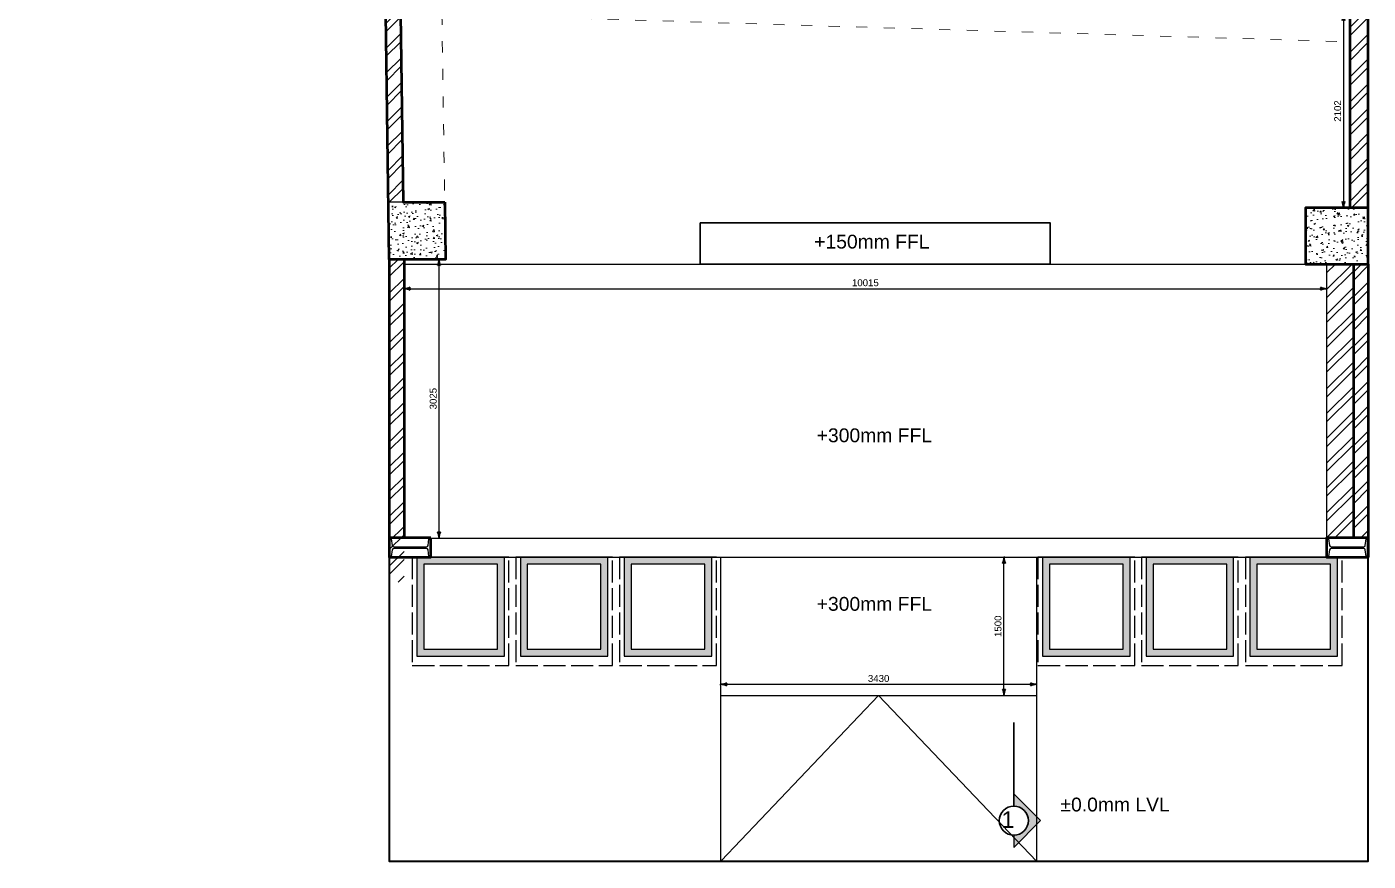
# Model space of a CAD drawing. Header units: millimetres. Extents: x 68727 to 319899, y -4876 to 265722.
# Drawn here: x 302938 to 317499, y 90827 to 99885 of the extents above; entities that cross this region are included whole.
import ezdxf

# ---------------------------------------------------------------- set-up
doc = ezdxf.new("R2010")
doc.units = ezdxf.units.MM
for name, pattern in [('ACAD_ISO02W100', [15, 12, -3]), ('ACAD_ISO03W100', [30, 12, -18]), ('DASHED2', [0.375, 0.25, -0.125]), ('HIDDEN', [9.525, 6.35, -3.175])]:
    doc.linetypes.add(name, pattern=pattern)
for name, color, linetype, lineweight in [('A-FURN', 6, 'Continuous', 35), ('HACH', 252, 'Continuous', 13), ('HAT', 9, 'Continuous', 13), ('LS_DR_Plan Beam', 9, 'HIDDEN', 0), ('LS_DR_Wall', 7, 'Continuous', 35), ('SECTIONS', 10, 'Continuous', 25), ('wall', 5, 'Continuous', 30), ('Walls', 2, 'Continuous', 30)]:
    doc.layers.add(name, color=color, linetype=linetype, lineweight=lineweight)
for name, color, linetype in [('beam', 1, 'DASHED2'), ('COL', 4, 'Continuous'), ('Dimensions', 172, 'Continuous'), ('POLY', 6, 'Continuous'), ('TEXT', 2, 'Continuous')]:
    doc.layers.add(name, color=color, linetype=linetype)
doc.styles.add('2010 G', font='times.ttf')
doc.styles.get("Standard").update_dxf_attribs({"font": 'arial.ttf'})
doc.dimstyles.new('SC-25', dxfattribs={"dimtxt": 75, "dimasz": 0.4, "dimexe": 1, "dimexo": 100, "dimgap": 25, "dimtad": 1, "dimdec": 0, "dimzin": 0, "dimdsep": 46, "dimtxsty": 'Standard', "dimblk1": 'A1', "dimblk2": 'A1', "dimsah": 1, "dimcen": 0.09, "dimdle": 3, "dimclrd": 1, "dimclre": 1, "dimclrt": 1, "dimadec": 0, "dimazin": 0, "dimtfac": 1, "dimtdec": 0, "dimtofl": 0, "dimtmove": 0, "dimatfit": 2, "dimldrblk": 'A1', "dimfxl": 10, "dimfxlon": 1, "dimtolj": 1, "dimtzin": 0, "dimarcsym": 0})
pattern_1 = [(50, (-526060.14, -97174.19), (182.18467, -15.939086), [19.05, -209.55]), (355, (-526060.14, -97174.19), (-35.24342, 191.056845), [15.24, -167.640584]), (100.451445, (-526044.96, -97175.52), (146.941247, 175.117752), [16.19001, -178.090245]), (46.1842, (-526060.14, -97123.4), (271.07904, -42.04233), [28.575, -314.325]), (96.635558, (-526037.55, -97126.9), (237.404134, 247.426125), [24.28502, -267.13561]), (351.18415, (-526060.14, -97123.4), (237.40413, 247.426125), [22.85997, -251.45973]), (21, (-526034.74, -97136.09), (151.61439, -102.265198), [19.05, -209.55]), (326, (-526034.74, -97136.09), (61.80203, 184.187966), [15.24, -167.64]), (71.451445, (-526022.1, -97144.61), (213.41642, 81.92277), [16.19001, -178.089938]), (37.5, (-526060.14, -97174.19), (3.0886033, 84.555039), [0, -165.608, 0, -170.18, 0, -168.275]), (7.5, (-526060.14, -97174.19), (66.8196625, 100.180575), [0, -97.028, 0, -161.798, 0, -64.135]), (327.5, (-526116.78, -97174.19), (135.590595, -5.728744), [0, -63.5, 0, -198.12, 0, -262.89]), (317.5, (-526142.18, -97174.19), (148.129181, 25.426491), [0, -82.55, 0, -131.572, 0, -186.69])]

# ---------------------------------------------------------------- blocks, each defined once
blk = doc.blocks.new('A1')
at = {"layer": 'wall', "color": 1}
for p, q in [((-138, 0), (-167, 40)), ((-167, -40), (-138, 0))]:
    blk.add_line(p, q, dxfattribs=at)
for centre, start, end in [((53, 586), 248, 264.8035), ((53, -586), 95.1965, 112)]:
    blk.add_arc(centre, 589, start, end, dxfattribs=at)
blk = doc.blocks.new('*D1025')
at = {"layer": 'Defpoints', "color": 0, "transparency": 16777216}
for p in [(317231, 100022), (317231, 97920), (317231, 97920)]:
    blk.add_point(p, dxfattribs=at)
at = {"layer": 'Dimensions', "color": 1, "lineweight": -2, "transparency": 16777216}
for p, q in [((317231, 100022), (317232, 100022)), ((317231, 100021), (317231, 97920)), ((317231, 97920), (317232, 97920))]:
    blk.add_line(p, q, dxfattribs=at)
at = {"layer": 'Dimensions', "color": 1, "lineweight": -2, "transparency": 16777216, "xscale": 0.4, "yscale": 0.4, "zscale": 0.4}
for p, rotation in [((317231, 100022), 90), ((317231, 97920), 270)]:
    blk.add_blockref('A1', p, dxfattribs=dict(at, rotation=rotation))
at = {"layer": 'Dimensions', "color": 1, "transparency": 16777216, "insert": (317168, 98971), "char_height": 75, "attachment_point": 5, "rotation": 90}
blk.add_mtext('\\A1;2102', dxfattribs=at)
blk = doc.blocks.new('*D999')
at = {"layer": 'Defpoints', "color": 0, "transparency": 16777216}
for p in [(307324, 97360), (307413, 97360), (307324, 94335)]:
    blk.add_point(p, dxfattribs=at)
at = {"layer": 'Dimensions', "color": 1, "lineweight": -2, "transparency": 16777216}
for p, q in [((307413, 97360), (307414, 97360)), ((307413, 94335), (307413, 97360)), ((307413, 94335), (307414, 94335))]:
    blk.add_line(p, q, dxfattribs=at)
at = {"layer": 'Dimensions', "color": 1, "lineweight": -2, "transparency": 16777216, "xscale": 0.4, "yscale": 0.4, "zscale": 0.4}
for p, rotation in [((307413, 97360), 90), ((307413, 94335), 270)]:
    blk.add_blockref('A1', p, dxfattribs=dict(at, rotation=rotation))
at = {"layer": 'Dimensions', "color": 1, "transparency": 16777216, "insert": (307350, 95848), "char_height": 75, "attachment_point": 5, "rotation": 90}
blk.add_mtext('\\A1;3025', dxfattribs=at)
blk = doc.blocks.new('COL')
at = {"layer": 'COL'}
blk.add_lwpolyline([(451, 0), (441, 0, -0.374036), (430, 9), (420, 80, 0.374036), (403, 95), (48, 95, 0.374036), (31, 80), (21, 9, -0.374036), (10, 0), (0, 0), (0, 209), (10, 209, -0.374036), (21, 199), (31, 128, 0.374036), (48, 113), (403, 113, 0.374036), (420, 128), (430, 199, -0.374036), (441, 209), (451, 209)], format="xyb", close=True, dxfattribs=at)
at = {"layer": 'LS_DR_Wall', "lineweight": 50, "ltscale": 0.25}
blk.add_lwpolyline([(451, 209), (0, 209), (0, 0), (451, 0)], close=True, dxfattribs=at)
blk = doc.blocks.new('*D1057')
at = {"layer": 'Defpoints', "color": 0, "transparency": 16777216}
for p in [(307033, 97310), (317048, 97310), (317048, 97042)]:
    blk.add_point(p, dxfattribs=at)
at = {"layer": 'Dimensions', "color": 1, "lineweight": -2, "transparency": 16777216}
for p, q in [((307033, 97052), (307033, 97041)), ((307034, 97042), (317048, 97042)), ((317048, 97052), (317048, 97041))]:
    blk.add_line(p, q, dxfattribs=at)
at = {"layer": 'Dimensions', "color": 1, "lineweight": -2, "transparency": 16777216, "xscale": 0.4, "yscale": 0.4, "zscale": 0.4, "rotation": 180}
blk.add_blockref('A1', (307033, 97042), dxfattribs=at)
at = {"layer": 'Dimensions', "color": 1, "lineweight": -2, "transparency": 16777216, "xscale": 0.4, "yscale": 0.4, "zscale": 0.4}
blk.add_blockref('A1', (317048, 97042), dxfattribs=at)
at = {"layer": 'Dimensions', "color": 1, "transparency": 16777216, "insert": (312041, 97106), "char_height": 75, "attachment_point": 5}
blk.add_mtext('\\A1;10015', dxfattribs=at)
blk = doc.blocks.new('SECL')
at = {"layer": 'Walls', "linetype": 'Continuous'}
blk.add_hatch(color=252, dxfattribs=at).paths.add_polyline_path([(144.9, -140.4), (0, -285.3), (0, -219.4, 0.414214), (79, -140.4, 0.414214), (0, -61.3), (0, 4.6)])
at = {"layer": 'beam', "color": 1, "linetype": 'Continuous', "ltscale": 0.5}
blk.add_lwpolyline([(0, -61.3), (0, 4.6), (145, -140.7), (0, -286.5), (0, -219.4)], dxfattribs=at)
at = {"layer": 'Walls', "color": 1, "linetype": 'Continuous'}
blk.add_line((0, -672.4), (0, -219.4), dxfattribs=at)
blk.add_circle((0, -140.4), 79, dxfattribs=at)
blk = doc.blocks.new('*D1002')
at = {"layer": 'Defpoints', "color": 0, "transparency": 16777216}
for p in [(313545, 94127), (313915, 94127), (313899, 92627)]:
    blk.add_point(p, dxfattribs=at)
at = {"layer": 'POLY', "color": 1, "lineweight": -2, "transparency": 16777216}
for p, q in [((313555, 94127), (313544, 94127)), ((313545, 92627), (313545, 94126)), ((313555, 92627), (313544, 92627))]:
    blk.add_line(p, q, dxfattribs=at)
at = {"layer": 'POLY', "color": 1, "lineweight": -2, "transparency": 16777216, "xscale": 0.4, "yscale": 0.4, "zscale": 0.4}
for p, rotation in [((313545, 94127), 90), ((313545, 92627), 270)]:
    blk.add_blockref('A1', p, dxfattribs=dict(at, rotation=rotation))
at = {"layer": 'POLY', "color": 1, "transparency": 16777216, "insert": (313481, 93377), "char_height": 75, "attachment_point": 5, "rotation": 90}
blk.add_mtext('\\A1;1500', dxfattribs=at)
blk = doc.blocks.new('*D1003')
at = {"layer": 'Defpoints', "color": 0, "transparency": 16777216}
for p in [(310470, 92627), (313899, 92747), (313899, 92627)]:
    blk.add_point(p, dxfattribs=at)
at = {"layer": 'POLY', "color": 1, "lineweight": -2, "transparency": 16777216}
for p, q in [((310470, 92737), (310470, 92748)), ((310471, 92747), (313899, 92747)), ((313899, 92737), (313899, 92748))]:
    blk.add_line(p, q, dxfattribs=at)
at = {"layer": 'POLY', "color": 1, "lineweight": -2, "transparency": 16777216, "xscale": 0.4, "yscale": 0.4, "zscale": 0.4, "rotation": 180}
blk.add_blockref('A1', (310470, 92747), dxfattribs=at)
at = {"layer": 'POLY', "color": 1, "lineweight": -2, "transparency": 16777216, "xscale": 0.4, "yscale": 0.4, "zscale": 0.4}
blk.add_blockref('A1', (313899, 92747), dxfattribs=at)
at = {"layer": 'POLY', "color": 1, "transparency": 16777216, "insert": (312185, 92810), "char_height": 75, "attachment_point": 5}
blk.add_mtext('\\A1;3430', dxfattribs=at)

msp = doc.modelspace()

# ---------------------------------------------------------------- hatches: boundary and pattern name
at = {"layer": 'HACH'}
h = msp.add_hatch(dxfattribs=at)
h.set_pattern_fill('ANSI32', color=256, scale=20)
h.set_pattern_definition([(45, (-526060.14, -97174.19), (-134.70384, 134.70384), []), (45, (-525970.34, -97174.19), (-134.70384, 134.70384), [])])
h.paths.add_polyline_path([(306665, 111401.9), (306662.1, 111592), (303278.4, 111685.6), (303283, 111375.6)])
h.paths.add_polyline_path([(306864.2, 97979.9), (307024.3, 97979.9), (306994, 100021.1), (306833.9, 100021)])
h.paths.add_polyline_path([(306873.4, 93855), (307033.5, 93855), (307033.5, 97360), (306873.4, 97360)])
h.paths.add_polyline_path([(317338.9, 94335), (317498.9, 94335), (317498.9, 97309.6), (317338.9, 97309.6)])
h.paths.add_polyline_path([(317298.9, 97919.6), (317498.9, 97919.6), (317498.9, 100021.6), (317298.9, 100021.6)])
h.paths.add_polyline_path([(317308.9, 100631.6), (317498.9, 100631.6), (317498.9, 105510.6), (317308.9, 105510.6)])
h = msp.add_hatch(dxfattribs=at)
h.set_pattern_fill('AR-CONC', color=256)
h.set_pattern_definition(pattern_1)
h.paths.add_polyline_path([(307474.3, 97980), (306864.2, 97979.9), (306873.4, 97360), (307483.5, 97360)])
h = msp.add_hatch(dxfattribs=at)
h.set_pattern_fill('AR-CONC', color=256)
h.set_pattern_definition(pattern_1)
h.paths.add_polyline_path([(316818.9, 97309.6), (317498.9, 97309.6), (317498.9, 97919.6), (316818.9, 97919.6)])
h = msp.add_hatch(dxfattribs=at)
h.set_pattern_fill('ANSI32', color=5, scale=20)
h.set_pattern_definition([(45, (141281.14, 34686.36), (-134.70384, 134.70384), []), (45, (141370.94, 34686.36), (-134.70384, 134.70384), [])])
h.paths.add_polyline_path([(317048.1, 94335), (317338.9, 94335), (317338.9, 97309.6), (317048.1, 97309.6)])
at = {"layer": 'HACH', "transparency": 33554508}
h = msp.add_hatch(dxfattribs=at)
h.set_pattern_fill('ANGLE', color=256)
h.set_pattern_definition([(0, (168499.358, 112642.437), (0, 6.985), [5.08, -1.905]), (90, (168499.358, 112642.437), (-6.985, 4e-16), [5.08, -1.905])])
h.paths.add_polyline_path([(308122.3, 93689.4), (308047.3, 93689.4), (308047.3, 93126.5), (307247.3, 93126.5), (307247.3, 93689.4), (307172.3, 93689.4), (307172.3, 93051.5), (308122.3, 93051.5)])
h.paths.add_polyline_path([(307247.3, 93716.9), (307172.3, 93716.9), (307172.3, 93689.4), (307247.3, 93689.4)])
h.paths.add_polyline_path([(307247.3, 94051.5), (308047.3, 94051.5), (308047.3, 93716.9), (308122.3, 93716.9), (308122.3, 94126.5), (307172.3, 94126.5), (307172.3, 93716.9), (307247.3, 93716.9)])
h.paths.add_polyline_path([(308122.3, 93716.9), (308047.3, 93716.9), (308047.3, 93689.4), (308122.3, 93689.4)])
h = msp.add_hatch(dxfattribs=at)
h.set_pattern_fill('ANGLE', color=256)
h.set_pattern_definition([(0, (169622.901, 112642.437), (0, 6.985), [5.08, -1.905]), (90, (169622.901, 112642.437), (-6.985, 4e-16), [5.08, -1.905])])
h.paths.add_polyline_path([(309245.8, 93689.4), (309170.8, 93689.4), (309170.8, 93126.5), (308370.8, 93126.5), (308370.8, 93689.4), (308295.8, 93689.4), (308295.8, 93051.5), (309245.8, 93051.5)])
h.paths.add_polyline_path([(308370.8, 93716.9), (308295.8, 93716.9), (308295.8, 93689.4), (308370.8, 93689.4)])
h.paths.add_polyline_path([(308370.8, 94051.5), (309170.8, 94051.5), (309170.8, 93716.9), (309245.8, 93716.9), (309245.8, 94126.5), (308295.8, 94126.5), (308295.8, 93716.9), (308370.8, 93716.9)])
h.paths.add_polyline_path([(309245.8, 93716.9), (309170.8, 93716.9), (309170.8, 93689.4), (309245.8, 93689.4)])
h = msp.add_hatch(dxfattribs=at)
h.set_pattern_fill('ANGLE', color=256)
h.set_pattern_definition([(0, (170750.5005, 112642.437), (0, 6.985), [5.08, -1.905]), (90, (170750.5005, 112642.437), (-6.985, 4e-16), [5.08, -1.905])])
h.paths.add_polyline_path([(310373.4, 93689.4), (310298.4, 93689.4), (310298.4, 93126.5), (309498.4, 93126.5), (309498.4, 93689.4), (309423.4, 93689.4), (309423.4, 93051.5), (310373.4, 93051.5)])
h.paths.add_polyline_path([(309498.4, 93716.9), (309423.4, 93716.9), (309423.4, 93689.4), (309498.4, 93689.4)])
h.paths.add_polyline_path([(309498.4, 94051.5), (310298.4, 94051.5), (310298.4, 93716.9), (310373.4, 93716.9), (310373.4, 94126.5), (309423.4, 94126.5), (309423.4, 93716.9), (309498.4, 93716.9)])
h.paths.add_polyline_path([(310373.4, 93716.9), (310298.4, 93716.9), (310298.4, 93689.4), (310373.4, 93689.4)])
h = msp.add_hatch(dxfattribs=at)
h.set_pattern_fill('ANGLE', color=256)
h.set_pattern_definition([(0, (175291.844, 112642.437), (0, 6.985), [5.08, -1.905]), (90, (175291.844, 112642.437), (-6.985, 4e-16), [5.08, -1.905])])
h.paths.add_polyline_path([(314914.8, 93689.4), (314839.8, 93689.4), (314839.8, 93126.5), (314039.8, 93126.5), (314039.8, 93689.4), (313964.8, 93689.4), (313964.8, 93051.5), (314914.8, 93051.5)])
h.paths.add_polyline_path([(314039.8, 93716.9), (313964.8, 93716.9), (313964.8, 93689.4), (314039.8, 93689.4)])
h.paths.add_polyline_path([(314039.8, 94051.5), (314839.8, 94051.5), (314839.8, 93716.9), (314914.8, 93716.9), (314914.8, 94126.5), (313964.8, 94126.5), (313964.8, 93716.9), (314039.8, 93716.9)])
h.paths.add_polyline_path([(314914.8, 93716.9), (314839.8, 93716.9), (314839.8, 93689.4), (314914.8, 93689.4)])
h = msp.add_hatch(dxfattribs=at)
h.set_pattern_fill('ANGLE', color=256)
h.set_pattern_definition([(0, (176415.3875, 112642.437), (0, 6.985), [5.08, -1.905]), (90, (176415.3875, 112642.437), (-6.985, 4e-16), [5.08, -1.905])])
h.paths.add_polyline_path([(316038.3, 93689.4), (315963.3, 93689.4), (315963.3, 93126.5), (315163.3, 93126.5), (315163.3, 93689.4), (315088.3, 93689.4), (315088.3, 93051.5), (316038.3, 93051.5)])
h.paths.add_polyline_path([(315163.3, 93716.9), (315088.3, 93716.9), (315088.3, 93689.4), (315163.3, 93689.4)])
h.paths.add_polyline_path([(315163.3, 94051.5), (315963.3, 94051.5), (315963.3, 93716.9), (316038.3, 93716.9), (316038.3, 94126.5), (315088.3, 94126.5), (315088.3, 93716.9), (315163.3, 93716.9)])
h.paths.add_polyline_path([(316038.3, 93716.9), (315963.3, 93716.9), (315963.3, 93689.4), (316038.3, 93689.4)])
h = msp.add_hatch(dxfattribs=at)
h.set_pattern_fill('ANGLE', color=256)
h.set_pattern_definition([(0, (177542.987, 112642.437), (0, 6.985), [5.08, -1.905]), (90, (177542.987, 112642.437), (-6.985, 4e-16), [5.08, -1.905])])
h.paths.add_polyline_path([(317165.9, 93689.4), (317090.9, 93689.4), (317090.9, 93126.5), (316290.9, 93126.5), (316290.9, 93689.4), (316215.9, 93689.4), (316215.9, 93051.5), (317165.9, 93051.5)])
h.paths.add_polyline_path([(316290.9, 93716.9), (316215.9, 93716.9), (316215.9, 93689.4), (316290.9, 93689.4)])
h.paths.add_polyline_path([(316290.9, 94051.5), (317090.9, 94051.5), (317090.9, 93716.9), (317165.9, 93716.9), (317165.9, 94126.5), (316215.9, 94126.5), (316215.9, 93716.9), (316290.9, 93716.9)])
h.paths.add_polyline_path([(317165.9, 93716.9), (317090.9, 93716.9), (317090.9, 93689.4), (317165.9, 93689.4)])

# ---------------------------------------------------------------- linework, layer by layer
at = {"color": 7}
msp.add_line((307033.5, 97309.6), (317498.9, 97309.6), dxfattribs=at)
for p, q in [((306873.4, 94126.5), (317498.9, 94126.5)), ((317498.9, 91726.5), (317498.9, 91726.5))]:
    msp.add_line(p, q)
msp.add_lwpolyline([(307474.3, 97980), (306864.2, 97979.9), (306873.4, 97360), (307483.5, 97360)], close=True)
at = {"color": 5}
msp.add_lwpolyline([(317048.1, 94335), (317338.9, 94335), (317338.9, 97309.6), (317048.1, 97309.6)], close=True, dxfattribs=at)
at = {"color": 7}
for points in [[(307324.3, 94335), (317048.1, 94335)], [(307474.3, 94126.5), (316898.1, 94126.5)], [(310470.5, 92626.5), (313899.1, 92626.5)], [(310474.5, 90830.5), (312184.8, 92626.5)], [(312184.8, 92626.5), (313899.1, 90826.5)]]:
    msp.add_lwpolyline(points, dxfattribs=at)
at = {"color": 116, "linetype": 'ACAD_ISO02W100', "ltscale": 20, "true_color": 0x136734}
for points in [[(307122.3, 92951.5), (308172.3, 92951.5), (308172.3, 94126.5), (307122.3, 94126.5)], [(308245.8, 92951.5), (309295.8, 92951.5), (309295.8, 94126.5), (308245.8, 94126.5)], [(309373.4, 92951.5), (310423.4, 92951.5), (310423.4, 94126.5), (309373.4, 94126.5)], [(313914.8, 92951.5), (314964.8, 92951.5), (314964.8, 94126.5), (313914.8, 94126.5)], [(315038.3, 92951.5), (316088.3, 92951.5), (316088.3, 94126.5), (315038.3, 94126.5)], [(316165.9, 92951.5), (317215.9, 92951.5), (317215.9, 94126.5), (316165.9, 94126.5)]]:
    msp.add_lwpolyline(points, close=True, dxfattribs=at)
at = {"color": 11, "true_color": 0xf27172, "transparency": 33554508}
for points in [[(307172.3, 93051.5), (308122.3, 93051.5), (308122.3, 94126.5), (307172.3, 94126.5)], [(308295.8, 93051.5), (309245.8, 93051.5), (309245.8, 94126.5), (308295.8, 94126.5)], [(309423.4, 93051.5), (310373.4, 93051.5), (310373.4, 94126.5), (309423.4, 94126.5)], [(313964.8, 93051.5), (314914.8, 93051.5), (314914.8, 94126.5), (313964.8, 94126.5)], [(315088.3, 93051.5), (316038.3, 93051.5), (316038.3, 94126.5), (315088.3, 94126.5)], [(316215.9, 93051.5), (317165.9, 93051.5), (317165.9, 94126.5), (316215.9, 94126.5)], [(307247.3, 93126.5), (308047.3, 93126.5), (308047.3, 94051.5), (307247.3, 94051.5)], [(308370.8, 93126.5), (309170.8, 93126.5), (309170.8, 94051.5), (308370.8, 94051.5)], [(309498.4, 93126.5), (310298.4, 93126.5), (310298.4, 94051.5), (309498.4, 94051.5)], [(314039.8, 93126.5), (314839.8, 93126.5), (314839.8, 94051.5), (314039.8, 94051.5)], [(315163.3, 93126.5), (315963.3, 93126.5), (315963.3, 94051.5), (315163.3, 94051.5)], [(316290.9, 93126.5), (317090.9, 93126.5), (317090.9, 94051.5), (316290.9, 94051.5)]]:
    msp.add_lwpolyline(points, close=True, dxfattribs=at)
at = {"color": 7}
msp.add_lwpolyline([(313899.1, 94126.5), (313899.1, 90826.5), (310474.5, 90826.5, -0.4142136), (310470.5, 90830.5), (310470.5, 94126.5)], format="xyb", dxfattribs=at)
at = {"layer": 'A-FURN'}
msp.add_lwpolyline([(306873.4, 94126.5), (306873.4, 90826.5), (317498.9, 90826.5), (317498.9, 94126.5)], dxfattribs=at)
at = {"layer": 'LS_DR_Plan Beam', "linetype": 'ACAD_ISO03W100', "ltscale": 10, "transparency": 33554508}
for p, q in [((307443.9, 100027.7), (307483.5, 97360)), ((307444, 100021), (317298.9, 99721.6))]:
    msp.add_line(p, q, dxfattribs=at)
at = {"layer": 'LS_DR_Wall', "lineweight": 50, "ltscale": 0.25}
for p, q in [((306873.4, 97360), (306873.4, 94126.5)), ((307033.5, 97360), (307033.5, 94335)), ((317338.9, 97309.6), (317338.9, 94335)), ((317498.9, 97309.6), (317498.9, 94126.5))]:
    msp.add_line(p, q, dxfattribs=at)
for points in [[(307474.3, 97980), (307483.5, 97360), (306873.4, 97360), (306833.9, 100021), (303111.5, 100021), (302938.3, 111685.6), (303278.4, 111685.6), (303287.6, 111065.6), (303137.6, 111065.6), (303211.3, 106102.6), (303381.3, 106102.6), (303390.3, 105492.6), (303220.3, 105492.6), (303292.8, 100611.6), (303462.8, 100611.6), (303469.5, 100161.6), (306831.8, 100161.6), (306824.9, 100631), (307434.9, 100631), (307444, 100021), (306994, 100021), (307024.3, 97980), (307474.3, 97980)], [(317308.9, 108830.6), (317308.9, 106120.6), (316818.9, 106120.6), (316818.9, 105510.6), (317308.9, 105510.6), (317308.9, 100631.6), (316838.9, 100631.6), (316838.9, 100021.6), (317298.9, 100021.6), (317298.9, 97919.6), (316818.9, 97919.6), (316818.9, 97309.6), (317498.9, 97309.6), (317498.9, 108830.6)]]:
    msp.add_lwpolyline(points, dxfattribs=at)
msp.add_lwpolyline([(316818.9, 97309.6), (317498.9, 97309.6), (317498.9, 97919.6), (316818.9, 97919.6)], close=True, dxfattribs=at)
at = {"layer": 'SECTIONS', "lineweight": 30}
msp.add_lwpolyline([(310246.8, 97758.5), (314046.5, 97758.5), (314046.5, 97309.6), (310246.8, 97309.6)], close=True, dxfattribs=at)

# ---------------------------------------------------------------- block references
at = {"layer": 'HAT', "color": 252, "xscale": -2, "yscale": 2, "zscale": 2, "rotation": 180}
msp.add_blockref('SECL', (313652.3, 90985.8), dxfattribs=at)
at = {"layer": 'POLY'}
for p in [(306873.4, 94126.5), (317048.1, 94126.5)]:
    msp.add_blockref('COL', p, dxfattribs=at)

# ---------------------------------------------------------------- texts
at = {"color": 7, "char_height": 150, "attachment_point": 1}
for s, insert in [('\\pxt5;+150mm FFL', (311485.5, 97627.9)), ('\\pxt5;+300mm FFL', (311512.6, 95525.1)), ('\\pxt5;+300mm FFL', (311512.6, 93695)), ('\\pxt5;%%P0.0mm LVL', (314158.7, 91516.5))]:
    msp.add_mtext_dynamic_manual_height_columns(s, width=24159.375, gutter_width=47.5, heights=[47.9], dxfattribs=dict(at, insert=insert))
at = {"layer": 'TEXT', "color": 3, "insert": (313657.7, 91187.3), "char_height": 180, "width": 2763.865, "attachment_point": 9, "style": '2010 G'}
msp.add_mtext('{\\fArial|b0|i0|c0|p34;1}', dxfattribs=at)

# ---------------------------------------------------------------- dimensions: what is measured, and where the dimension line sits
at = {"layer": 'Dimensions'}
dim = msp.add_linear_dim(base=(317231, 97919.6), p1=(317231, 100021.6), p2=(317231, 97919.6), angle=90, dimstyle='SC-25', override={"dimtmove": 1}, dxfattribs=at)
dim.commit()
dim.dimension.update_dxf_attribs({"geometry": '*D1025', "text_midpoint": (317167.7, 98970.6)})
dim = msp.add_linear_dim(base=(317048.1, 97042.5), p1=(307033.5, 97309.6), p2=(317048.1, 97309.5), dimstyle='SC-25', dxfattribs=at)
dim.commit()
dim.dimension.update_dxf_attribs({"geometry": '*D1057', "text_midpoint": (312040.8, 97105.7)})
dim = msp.add_linear_dim(base=(307413.3, 97360), p1=(307324.3, 94335), p2=(307324.3, 97360), angle=90, dimstyle='SC-25', dxfattribs=at)
dim.commit()
dim.dimension.update_dxf_attribs({"geometry": '*D999', "text_midpoint": (307350, 95847.5)})
at = {"layer": 'POLY'}
dim = msp.add_linear_dim(base=(313544.5, 94126.5), p1=(313899.1, 92626.5), p2=(313914.8, 94126.5), angle=90, dimstyle='SC-25', dxfattribs=at)
dim.commit()
dim.dimension.update_dxf_attribs({"geometry": '*D1002', "text_midpoint": (313481.3, 93376.5)})
dim = msp.add_linear_dim(base=(313899.1, 92746.6), p1=(310470.5, 92626.5), p2=(313899.1, 92626.5), text='3430', dimstyle='SC-25', dxfattribs=at)
dim.commit()
dim.dimension.update_dxf_attribs({"geometry": '*D1003', "text_midpoint": (312184.8, 92810)})

doc.saveas('drawing.dxf')
